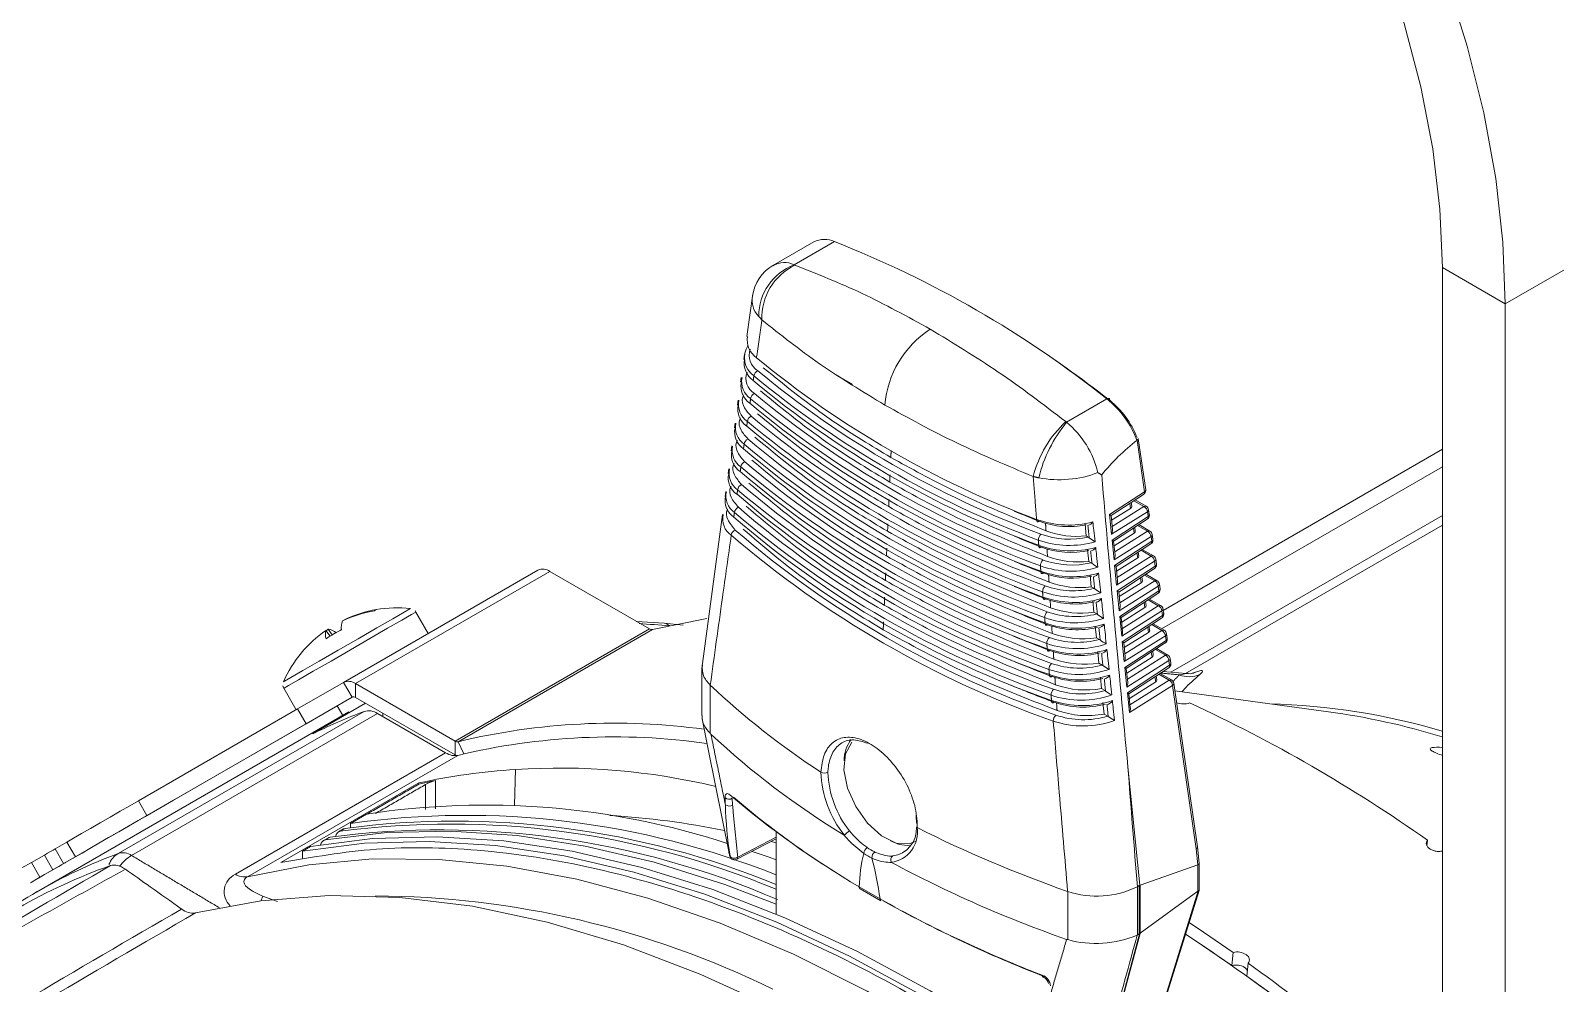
# Model space of a CAD drawing. Extents: x 8 to 113, y 2 to 87.
# Drawn here: x 17.545 to 20.763, y 11.524 to 13.536 of the extents above; entities that cross this region are included whole.
import ezdxf

# ---------------------------------------------------------------- set-up
doc = ezdxf.new("R2010")
doc.units = 0
doc.header["$MEASUREMENT"] = 0
doc.layers.add('OBJECT', color=7, linetype='CONTINUOUS')

msp = doc.modelspace()

# ---------------------------------------------------------------- linework, layer by layer
at = {"layer": 'OBJECT', "linetype": 'Continuous', "lineweight": 15}
for p, q in [((21.5412, 13.4686), (20.6573, 12.9584)), ((19.1981, 13.0893), (19.1115, 13.0392)), ((19.1564, 13.0407), (19.2416, 13.0899)), ((20.5244, 13.0351), (20.5244, 5.7086)), ((20.6573, 12.9584), (20.5244, 13.0351)), ((19.0694, 12.9797), (19.0569, 12.8896)), ((20.6573, 12.9584), (20.6573, 5.6319)), ((19.0517, 12.8517), (19.0502, 12.8414)), ((19.045, 12.8034), (19.0436, 12.7931)), ((19.2797, 12.7883), (19.2483, 12.8064)), ((19.0384, 12.7552), (19.037, 12.7449)), ((19.7316, 12.7087), (19.8168, 12.7579)), ((19.0319, 12.707), (19.0305, 12.6967)), ((19.0253, 12.6588), (19.0239, 12.6485)), ((19.896, 12.562), (19.8803, 12.6706)), ((19.8985, 12.5663), (19.8829, 12.6744)), ((20.5244, 12.6517), (19.9354, 12.3116)), ((20.5244, 12.6148), (19.932, 12.2728)), ((19.0188, 12.6105), (19.0174, 12.6003)), ((19.0122, 12.5623), (19.0108, 12.5521)), ((19.8222, 12.5137), (19.896, 12.562)), ((19.8253, 12.5115), (19.8941, 12.5565)), ((19.8664, 12.5269), (19.8263, 12.5017)), ((19.9021, 12.5198), (19.8263, 12.4721)), ((19.8276, 12.4885), (19.8948, 12.5308)), ((19.8664, 12.5269), (19.8649, 12.5374)), ((19.8689, 12.5312), (19.8678, 12.5393)), ((19.8948, 12.5308), (19.8736, 12.5431)), ((19.8997, 12.5313), (19.8763, 12.5448)), ((19.9036, 12.5097), (19.9021, 12.5198)), ((19.9061, 12.514), (19.9046, 12.5241)), ((19.0057, 12.5141), (18.9616, 12.1892)), ((19.7705, 12.4932), (19.7729, 12.4688)), ((19.8263, 12.4721), (19.8222, 12.5137)), ((19.8283, 12.482), (19.8253, 12.5116)), ((19.8275, 12.46), (19.9036, 12.5097)), ((19.8307, 12.4578), (19.9017, 12.5042)), ((19.8765, 12.4788), (19.8753, 12.487)), ((19.9024, 12.4785), (19.8811, 12.4907)), ((19.9073, 12.4789), (19.8838, 12.4925)), ((19.9514, 12.1812), (20.5244, 12.512)), ((20.5244, 12.4912), (19.9822, 12.1782)), ((19.7729, 12.4688), (19.7774, 12.4662)), ((19.8317, 12.4183), (19.8275, 12.46)), ((19.8337, 12.4283), (19.8307, 12.4578)), ((19.874, 12.4746), (19.8317, 12.4479)), ((19.9097, 12.4674), (19.8317, 12.4183)), ((19.8329, 12.4063), (19.9111, 12.4574)), ((19.833, 12.4348), (19.9024, 12.4785)), ((19.874, 12.4746), (19.8725, 12.4851)), ((19.9111, 12.4574), (19.9097, 12.4674)), ((19.9137, 12.4617), (19.9122, 12.4717)), ((19.7759, 12.4395), (19.7783, 12.415)), ((19.8361, 12.4041), (19.9092, 12.4519)), ((19.8816, 12.4222), (19.8371, 12.3942)), ((19.8384, 12.3811), (19.9099, 12.4261)), ((19.8816, 12.4222), (19.88, 12.4328)), ((19.8841, 12.4265), (19.8829, 12.4347)), ((19.9099, 12.4261), (19.8886, 12.4384)), ((19.9149, 12.4266), (19.8913, 12.4402)), ((18.6159, 12.3963), (18.2058, 12.1595)), ((18.6414, 12.3938), (18.2313, 12.157)), ((18.6414, 12.3938), (18.8516, 12.2724)), ((19.7783, 12.415), (19.7834, 12.4121)), ((19.8371, 12.3646), (19.8329, 12.4063)), ((19.8391, 12.3745), (19.8361, 12.4041)), ((19.9173, 12.4151), (19.8371, 12.3646)), ((19.8383, 12.3525), (19.9187, 12.4051)), ((19.8415, 12.3503), (19.9168, 12.3996)), ((19.9187, 12.4051), (19.9173, 12.4151)), ((19.9212, 12.4094), (19.9198, 12.4194)), ((19.7813, 12.3858), (19.7837, 12.3613)), ((19.7837, 12.3613), (19.7893, 12.3581)), ((19.8892, 12.3699), (19.8425, 12.3405)), ((19.9248, 12.3627), (19.8425, 12.3109)), ((19.8438, 12.3274), (19.9175, 12.3738)), ((19.8892, 12.3699), (19.8876, 12.3805)), ((19.8917, 12.3741), (19.8905, 12.3824)), ((19.9175, 12.3738), (19.8962, 12.3861)), ((19.9225, 12.3742), (19.8989, 12.3879)), ((19.9263, 12.3528), (19.9248, 12.3627)), ((19.9288, 12.3571), (19.9274, 12.367)), ((19.7866, 12.332), (19.7891, 12.3076)), ((19.8425, 12.3109), (19.8383, 12.3525)), ((19.8444, 12.3208), (19.8415, 12.3504)), ((19.8437, 12.2988), (19.9263, 12.3528)), ((19.8469, 12.2966), (19.9244, 12.3473)), ((19.8967, 12.3175), (19.8952, 12.3282)), ((19.8993, 12.3218), (19.8981, 12.3301)), ((19.9251, 12.3214), (19.9037, 12.3338)), ((19.93, 12.3219), (19.9064, 12.3355)), ((18.3847, 12.2628), (18.3586, 12.3081)), ((18.8578, 12.2711), (18.9725, 12.2943)), ((19.7891, 12.3076), (19.7952, 12.304)), ((19.8479, 12.2571), (19.8437, 12.2988)), ((19.8498, 12.2671), (19.8469, 12.2967)), ((19.8967, 12.3175), (19.8479, 12.2867)), ((19.9324, 12.3104), (19.8479, 12.2571)), ((19.8491, 12.2451), (19.9338, 12.3005)), ((19.8492, 12.2736), (19.9251, 12.3214)), ((19.8522, 12.2429), (19.9319, 12.295)), ((19.9338, 12.3005), (19.9324, 12.3104)), ((19.9364, 12.3048), (19.9349, 12.3147)), ((18.1687, 12.2691), (18.1773, 12.2571)), ((18.1736, 12.2719), (18.169, 12.2686)), ((18.1818, 12.2598), (18.1736, 12.2719)), ((18.2085, 12.292), (18.2087, 12.2916)), ((18.8516, 12.2724), (18.4415, 12.0357)), ((18.8578, 12.2711), (18.4477, 12.0344)), ((18.8826, 12.2844), (18.824, 12.2884)), ((18.9224, 12.2805), (18.8825, 12.2843)), ((19.792, 12.2783), (19.7945, 12.2538)), ((19.9043, 12.2652), (19.8532, 12.233)), ((19.8546, 12.2199), (19.9327, 12.2691)), ((19.9043, 12.2652), (19.9028, 12.2759)), ((19.9068, 12.2694), (19.9056, 12.2778)), ((19.9327, 12.2691), (19.9113, 12.2814)), ((19.9376, 12.2695), (19.9139, 12.2832)), ((19.9439, 12.2525), (19.9425, 12.2623)), ((19.7945, 12.2538), (19.801, 12.25)), ((19.8532, 12.2034), (19.8491, 12.2451)), ((19.8552, 12.2133), (19.8522, 12.2429)), ((19.94, 12.258), (19.8532, 12.2034)), ((19.8545, 12.1913), (19.9414, 12.2482)), ((19.8576, 12.1891), (19.9395, 12.2427)), ((19.9403, 12.2167), (19.9188, 12.2291)), ((19.9452, 12.2172), (19.9215, 12.2309)), ((19.9414, 12.2482), (19.94, 12.258)), ((19.7974, 12.2246), (19.7999, 12.2001)), ((19.7999, 12.2001), (19.8068, 12.1961)), ((19.9119, 12.2128), (19.8586, 12.1793)), ((19.9476, 12.2057), (19.8586, 12.1497)), ((19.8599, 12.1662), (19.9403, 12.2167)), ((19.9119, 12.2128), (19.9103, 12.2236)), ((19.9144, 12.2171), (19.9132, 12.2255)), ((19.949, 12.1959), (19.9476, 12.2057)), ((19.9515, 12.2002), (19.9501, 12.21)), ((18.9621, 12.19), (18.9621, 12.0896)), ((19.8028, 12.1708), (19.8052, 12.1464)), ((19.8586, 12.1497), (19.8545, 12.1913)), ((19.8606, 12.1596), (19.8576, 12.1892)), ((19.8598, 12.1376), (19.949, 12.1959)), ((19.863, 12.1354), (19.9471, 12.1904)), ((19.8653, 12.1124), (19.9478, 12.1644)), ((19.9195, 12.1605), (19.9179, 12.1713)), ((19.922, 12.1647), (19.9208, 12.1732)), ((19.9478, 12.1644), (19.9263, 12.1768)), ((19.9528, 12.1648), (19.929, 12.1786)), ((19.9836, 12.1781), (19.9355, 12.1828)), ((18.0797, 12.1471), (18.1059, 12.1018)), ((18.2058, 12.1595), (18.1089, 12.1036)), ((18.2058, 12.1595), (18.2238, 12.1284)), ((18.2313, 12.157), (18.4415, 12.0357)), ((18.2313, 12.1276), (18.2313, 12.157)), ((18.9796, 12.0521), (18.9796, 12.1537)), ((19.8052, 12.1464), (19.8126, 12.1421)), ((19.864, 12.0959), (19.8598, 12.1376)), ((19.866, 12.1059), (19.863, 12.1355)), ((19.9195, 12.1605), (19.864, 12.1255)), ((19.9552, 12.1533), (19.864, 12.0959)), ((20.0051, 11.8085), (19.9552, 12.1533)), ((20.0076, 11.8127), (19.9577, 12.1576)), ((20.284, 12.0977), (19.9599, 12.1419)), ((18.1923, 12.1101), (17.591, 11.763)), ((18.1089, 12.1036), (17.773, 11.9097)), ((18.2037, 12.1167), (17.8469, 11.9108)), ((18.1089, 12.1036), (18.1269, 12.0724)), ((18.2238, 12.1284), (18.1269, 12.0724)), ((18.2521, 12.1156), (18.1453, 12.0539)), ((18.1727, 12.0988), (18.1923, 12.1101)), ((18.1923, 12.1102), (18.204, 12.0899)), ((18.2313, 12.1276), (18.4415, 12.0063)), ((19.8082, 12.1171), (19.8106, 12.0926)), ((18.2172, 12.0975), (17.5582, 11.7171)), ((17.7305, 11.7987), (18.2495, 12.0983)), ((17.7534, 11.8568), (18.1727, 12.0988)), ((18.2774, 12.0938), (17.7585, 11.7942)), ((18.1269, 12.0724), (17.791, 11.8785)), ((18.1727, 12.0988), (18.1727, 12.0989)), ((18.4213, 12.0108), (18.2774, 12.0938)), ((18.2887, 12.0873), (18.2889, 12.0944)), ((19.8106, 12.0926), (19.8184, 12.0881)), ((18.4415, 12.0063), (18.4415, 12.0357)), ((17.9775, 11.7546), (18.4213, 12.0108)), ((18.4468, 12.0055), (18.003, 11.7493)), ((18.4415, 12.0063), (18.4439, 12.005)), ((18.4595, 12.0086), (18.4477, 12.0344)), ((18.5685, 11.9755), (18.5668, 11.9006)), ((19.8609, 11.9814), (19.8859, 11.7313)), ((18.3648, 11.9472), (18.0737, 11.7791)), ((19.2132, 11.9702), (19.2132, 11.9702)), ((17.773, 11.9097), (17.791, 11.8785)), ((18.2545, 11.8814), (18.2205, 11.8618)), ((18.2055, 11.8501), (18.195, 11.844)), ((18.209, 11.8513), (18.1985, 11.8452)), ((18.2205, 11.8618), (18.2205, 11.8532)), ((19.1187, 11.6707), (19.1187, 11.8448)), ((19.416, 11.8531), (19.416, 11.8531)), ((17.5971, 11.8081), (17.6221, 11.8226)), ((17.6401, 11.7914), (17.6221, 11.8226)), ((18.1189, 11.8031), (18.1358, 11.8129)), ((18.1738, 11.8317), (18.1633, 11.8256)), ((18.1773, 11.833), (18.1667, 11.8269)), ((19.0355, 11.7861), (19.1187, 11.8294)), ((19.1187, 11.8329), (19.0376, 11.7907)), ((19.1079, 11.8238), (19.1187, 11.8209)), ((20.0111, 11.7783), (20.0076, 11.8125)), ((20.4919, 11.8148), (20.4931, 11.8263)), ((17.5471, 11.7793), (17.5272, 11.7678)), ((17.5471, 11.7793), (17.5746, 11.7951)), ((17.5471, 11.7793), (17.5651, 11.7481)), ((17.5926, 11.764), (17.5746, 11.7951)), ((17.5971, 11.8081), (17.6151, 11.777)), ((17.6151, 11.777), (17.6401, 11.7914)), ((18.1189, 11.7885), (18.1189, 11.8031)), ((19.0212, 11.7926), (19.0216, 11.7914)), ((20.0085, 11.7743), (20.0051, 11.8085)), ((20.0111, 11.7207), (20.0111, 11.778)), ((17.5651, 11.7481), (17.5926, 11.764)), ((20.0083, 11.7742), (19.887, 11.7316)), ((20.0083, 11.7742), (20.0085, 11.7743)), ((20.0083, 11.719), (20.0083, 11.7742)), ((19.2939, 11.728), (19.3379, 11.7026)), ((19.2959, 11.7238), (19.3399, 11.6985)), ((19.734, 11.6166), (19.734, 11.7182)), ((19.8809, 11.7283), (19.8811, 11.7284)), ((19.8848, 11.7306), (19.8811, 11.7284)), ((19.8811, 11.7284), (19.8811, 11.6264)), ((19.8848, 11.6285), (19.8848, 11.7306)), ((19.887, 11.7316), (19.887, 11.6299)), ((19.887, 11.6299), (20.0083, 11.719)), ((19.941, 11.4987), (20.0092, 11.7194)), ((19.9412, 11.4946), (20.011, 11.7206)), ((19.8351, 11.441), (19.8854, 11.6288)), ((19.8865, 11.6295), (19.8361, 11.4417)), ((19.8811, 11.6264), (19.8808, 11.6262)), ((19.8811, 11.6264), (19.8848, 11.6285)), ((19.8854, 11.6288), (19.8848, 11.6285)), ((19.887, 11.6299), (19.8865, 11.6295)), ((20.0803, 11.5621), (20.083, 11.5896)), ((20.1119, 11.5397), (20.1149, 11.5669))]:
    msp.add_line(p, q, dxfattribs=at)
at = {"layer": 'OBJECT', "linetype": 'Continuous', "lineweight": 15, "flags": 128}
for points in [[(19.4637, 15.0257), (19.5738, 14.9563), (19.683, 14.8757), (19.7903, 14.7846), (19.8949, 14.6838), (19.9957, 14.5741), (20.092, 14.4566), (20.183, 14.3321), (20.2678, 14.2018), (20.3458, 14.0668), (20.4162, 13.9282), (20.4785, 13.7872), (20.5322, 13.645), (20.5767, 13.5028), (20.6117, 13.3619), (20.637, 13.2234), (20.6522, 13.0885), (20.6573, 12.9584)], [(19.4637, 14.8722), (19.5677, 14.8063), (19.6706, 14.7292), (19.7716, 14.6418), (19.8696, 14.5447), (19.9637, 14.439), (20.053, 14.3256), (20.1366, 14.2058), (20.2137, 14.0805), (20.2836, 13.9511), (20.3456, 13.8188), (20.3991, 13.6848), (20.4436, 13.5504), (20.4787, 13.417), (20.504, 13.2858), (20.5192, 13.1581), (20.5244, 13.0351)], [(19.8168, 12.7579), (19.8181, 12.7585), (19.8193, 12.7589), (19.8204, 12.759), (19.8213, 12.7587), (19.822, 12.7582), (19.8224, 12.7574), (19.8226, 12.7563), (19.8226, 12.7551)], [(19.6739, 12.4997), (19.6728, 12.4989), (19.6717, 12.4985), (19.6707, 12.4984), (19.6698, 12.4988), (19.6692, 12.4995), (19.6687, 12.5006), (19.6684, 12.5019), (19.6683, 12.5035)], [(19.6783, 12.4451), (19.6772, 12.4443), (19.6761, 12.4439), (19.6751, 12.4438), (19.6743, 12.4442), (19.6736, 12.4449), (19.6731, 12.446), (19.6728, 12.4473), (19.6728, 12.4489)], [(19.6827, 12.3905), (19.6816, 12.3897), (19.6805, 12.3893), (19.6796, 12.3893), (19.6787, 12.3896), (19.678, 12.3903), (19.6775, 12.3914), (19.6773, 12.3927), (19.6772, 12.3943)], [(19.6871, 12.3359), (19.686, 12.3352), (19.685, 12.3347), (19.684, 12.3347), (19.6832, 12.335), (19.6825, 12.3358), (19.682, 12.3368), (19.6817, 12.3382), (19.6817, 12.3398)], [(18.079, 12.1607), (18.081, 12.1619), (18.0947, 12.1698), (18.1199, 12.1844), (18.1543, 12.2042), (18.1944, 12.2274), (18.2364, 12.2516), (18.276, 12.2745), (18.3095, 12.2938), (18.3336, 12.3077), (18.3459, 12.3148), (18.3472, 12.3156)], [(18.0797, 12.1471), (18.0802, 12.1474), (18.0898, 12.153), (18.111, 12.1652), (18.1417, 12.183), (18.1794, 12.2047), (18.2205, 12.2285), (18.2615, 12.2521), (18.2988, 12.2737), (18.329, 12.2911), (18.3494, 12.3029), (18.3583, 12.308), (18.3586, 12.3081)], [(18.3584, 12.308), (18.3574, 12.3098), (18.3567, 12.3105)], [(18.1961, 12.2678), (18.1987, 12.2694), (18.2015, 12.2712)], [(19.6916, 12.2814), (19.6905, 12.2806), (19.6894, 12.2802), (19.6885, 12.2801), (19.6876, 12.2805), (19.687, 12.2812), (19.6865, 12.2822), (19.6862, 12.2836), (19.6862, 12.2852)], [(19.6961, 12.2268), (19.695, 12.226), (19.6939, 12.2256), (19.693, 12.2256), (19.6921, 12.2259), (19.6915, 12.2266), (19.691, 12.2277), (19.6907, 12.229), (19.6907, 12.2306)], [(19.7005, 12.1723), (19.6995, 12.1715), (19.6984, 12.1711), (19.6975, 12.171), (19.6966, 12.1714), (19.696, 12.1721), (19.6955, 12.1731), (19.6952, 12.1745), (19.6952, 12.1761)], [(19.9967, 12.1787), (19.9992, 12.1795), (20.0056, 12.1818)], [(18.078, 12.1524), (18.0792, 12.148), (18.08, 12.147)], [(19.7051, 12.1178), (19.704, 12.117), (19.7029, 12.1166), (19.702, 12.1165), (19.7012, 12.1169), (19.7005, 12.1176), (19.7, 12.1186), (19.6998, 12.12), (19.6997, 12.1216)], [(18.9628, 12.0825), (18.9753, 12.0188), (19.0199, 11.7957)], [(19.4124, 11.8238), (19.3997, 11.8189), (19.3717, 11.8205), (19.3411, 11.8356), (19.3115, 11.8622), (19.2866, 11.8973), (19.2693, 11.9366), (19.2618, 11.9753), (19.2648, 12.0088), (19.2782, 12.0331)], [(17.6221, 11.8226), (17.636, 11.8306), (17.6528, 11.8403), (17.6717, 11.8512), (17.6922, 11.863), (17.7134, 11.8753), (17.7344, 11.8874), (17.7546, 11.899), (17.773, 11.9097)], [(17.8469, 11.9108), (17.818, 11.8941), (17.7865, 11.8759), (17.757, 11.8588), (17.734, 11.8456), (17.7212, 11.8382), (17.7203, 11.8377), (17.7317, 11.8442), (17.7534, 11.8568)], [(17.791, 11.8785), (17.7726, 11.8679), (17.7524, 11.8562), (17.7314, 11.8441), (17.7102, 11.8319), (17.6897, 11.82), (17.6708, 11.8091), (17.654, 11.7994), (17.6401, 11.7914)], [(18.1667, 11.8269), (18.2973, 11.8426), (18.4326, 11.8457), (18.5722, 11.8362), (18.7154, 11.8142), (18.8616, 11.7798), (19.0103, 11.733), (19.1187, 11.6917)], [(18.2055, 11.8501), (18.2069, 11.8507), (18.209, 11.8513)], [(20.5244, 10.5568), (20.4677, 10.6223), (20.3272, 10.7756), (20.1829, 10.9206), (20.0356, 11.0565), (19.8856, 11.1827), (19.7338, 11.2989), (19.5807, 11.4044), (19.427, 11.4989), (19.2733, 11.5819), (19.1202, 11.6531), (18.9684, 11.7123), (18.8185, 11.7591), (18.6711, 11.7933), (18.5268, 11.815), (18.3863, 11.8238), (18.2502, 11.8199), (18.1189, 11.8031)], [(20.5244, 10.5864), (20.4847, 10.6321), (20.3442, 10.7854), (20.1999, 10.9304), (20.0525, 11.0663), (19.9026, 11.1925), (19.7508, 11.3087), (19.5977, 11.4142), (19.444, 11.5087), (19.2903, 11.5917), (19.1372, 11.6629), (18.9853, 11.7221), (18.8354, 11.7689), (18.6881, 11.8031), (18.5438, 11.8248), (18.4033, 11.8336), (18.2671, 11.8297), (18.1358, 11.8129)], [(18.1738, 11.8317), (18.1751, 11.8324), (18.1773, 11.833)], [(19.3597, 11.8249), (19.3781, 11.8175), (19.4008, 11.8148)], [(17.5746, 11.7951), (17.5809, 11.7988), (17.5872, 11.8024), (17.5929, 11.8057), (17.5971, 11.8081)], [(17.5926, 11.764), (17.5989, 11.7676), (17.6052, 11.7712), (17.6109, 11.7745), (17.6153, 11.7771), (17.6182, 11.7787), (17.6191, 11.7793), (17.618, 11.7787), (17.6151, 11.777)], [(18.003, 11.7493), (18.1324, 11.7746), (18.2671, 11.7868), (18.4067, 11.7858), (18.5505, 11.7716), (18.6978, 11.7444), (18.8482, 11.7042), (19.0008, 11.6512), (19.1551, 11.5856), (19.3104, 11.5077), (19.4661, 11.4178), (19.6214, 11.3164), (19.7757, 11.2038), (19.9283, 11.0806), (20.0786, 10.9473), (20.226, 10.8044), (20.3698, 10.6525), (20.5093, 10.4924), (20.5244, 10.4744)], [(19.0376, 11.7907), (19.0355, 11.7896), (19.0331, 11.7887), (19.0305, 11.7884), (19.028, 11.7884), (19.0256, 11.7889), (19.0236, 11.7898), (19.0221, 11.7911), (19.0212, 11.7926)], [(19.0678, 11.8029), (19.104, 11.7906), (19.1187, 11.7853)], [(17.5651, 11.7481), (17.5546, 11.742), (17.5479, 11.7382), (17.5453, 11.7366), (17.5468, 11.7375), (17.5524, 11.7408), (17.5619, 11.7462), (17.575, 11.7538), (17.591, 11.763)], [(19.0755, 11.4901), (18.9595, 11.5427), (18.7965, 11.6053), (18.6358, 11.6534), (18.4782, 11.687), (18.3244, 11.7058), (18.1752, 11.7097), (18.0313, 11.6988), (17.8935, 11.673)], [(18.0352, 11.7081), (18.0317, 11.7001), (18.031, 11.6987)], [(19.99, 11.6525), (20.0204, 11.6324), (20.083, 11.5896)], [(19.9824, 11.628), (20.0183, 11.6043), (20.0803, 11.5619)], [(19.68, 11.5416), (19.6801, 11.5402), (19.6804, 11.5391), (19.6809, 11.5383), (19.6815, 11.5377), (19.6819, 11.5375), (19.6822, 11.5374), (19.683, 11.5374), (19.6839, 11.5377), (19.6849, 11.5383)]]:
    msp.add_lwpolyline(points, dxfattribs=at)
at = {"layer": 'OBJECT', "linetype": 'Continuous', "lineweight": 15}
for centre, radius, start, end in [((19.2205, 13.0454), 0.0493, 64.6361, 117.0594), ((18.428, 11.0163), 2.2275, 51.4294, 68.576), ((19.1562, 12.9631), 0.0883, 120.288, 172.2502), ((19.1981, 12.9321), 0.1163, 110.9871, 179.8195), ((19.211, 12.9297), 0.1224, 115.5984, 182.376), ((19.1358, 13.004), 0.0421, 60.6981, 124.3208), ((19.1139, 12.9653), 0.046, 167.8234, 225.5608), ((19.5571, 12.7287), 0.2094, 122.7001, 175.5675), ((19.1028, 12.8818), 0.045, 170.1595, 235.2905), ((19.0952, 12.8331), 0.0441, 169.4624, 235.5865), ((19.0992, 12.8452), 0.0475, 146.6608, 234.6091), ((19.0995, 12.8499), 0.0379, 159.978, 238.9309), ((20.3872, 14.4314), 2.0575, 230.4549, 249.5505), ((19.0923, 12.8016), 0.0375, 159.5522, 239.1798), ((19.0851, 12.805), 0.0134, 112.4129, 173.5946), ((20.3851, 14.3883), 2.0423, 230.2794, 249.726), ((19.0877, 12.7845), 0.0433, 168.8593, 235.875), ((19.0893, 12.7944), 0.0435, 168.3865, 235.7566), ((20.3855, 14.3793), 2.0578, 230.2713, 249.7341), ((20.3986, 14.4119), 2.0828, 230.4264, 249.579), ((19.0803, 12.736), 0.0426, 168.2784, 236.1364), ((19.0824, 12.7461), 0.0433, 168.2306, 235.5801), ((20.3839, 14.3272), 2.058, 230.0876, 249.9178), ((19.0781, 12.757), 0.0134, 112.2366, 173.5618), ((20.3994, 14.3642), 2.088, 230.2683, 249.737), ((20.3846, 14.3384), 2.045, 230.1071, 249.8983), ((19.688, 12.5981), 0.2052, 20.625, 51.1091), ((19.7032, 12.6073), 0.19, 21.3781, 51.0815), ((19.0712, 12.7089), 0.0134, 112.0607, 173.529), ((20.391, 14.3002), 2.0611, 230.0014, 250.0039), ((19.073, 12.6876), 0.042, 167.7647, 236.3781), ((19.0756, 12.6978), 0.0431, 168.0504, 235.3967), ((20.3822, 14.2751), 2.0582, 229.9038, 250.1016), ((20.4003, 14.3165), 2.0932, 230.111, 249.8944), ((19.8938, 12.5343), 0.2403, 133.0024, 165.5534), ((19.9626, 12.5193), 0.2987, 140.6661, 166.0541), ((19.6072, 12.5579), 0.1954, 13.1066, 50.478), ((19.0657, 12.6392), 0.0414, 167.3373, 236.6021), ((19.0687, 12.6495), 0.0429, 167.8839, 235.2154), ((20.3806, 14.223), 2.0585, 229.7201, 250.2853), ((19.0644, 12.6608), 0.0133, 111.8858, 173.4968), ((20.4012, 14.2687), 2.0984, 229.9544, 250.051), ((20.3908, 14.2505), 2.0641, 229.8321, 250.1733), ((20.1609, 12.3093), 0.4575, 127.88, 140.9561), ((19.0575, 12.6128), 0.0133, 111.7123, 173.4636), ((20.4021, 14.221), 2.1036, 229.7985, 250.2069), ((20.3905, 14.2007), 2.067, 229.6631, 250.3422), ((19.0585, 12.5909), 0.041, 167.0006, 236.8032), ((19.0619, 12.6013), 0.0427, 167.7319, 235.0353), ((20.3789, 14.1709), 2.0587, 229.5362, 250.4691), ((19.7158, 12.8183), 0.231, 259.2575, 290.7304), ((76.2824, 17.3509), 56.6764, 184.81094, 185.43633), ((19.0514, 12.5426), 0.0406, 166.7558, 236.9793), ((19.0551, 12.553), 0.0425, 167.5954, 234.857), ((20.3773, 14.1188), 2.059, 229.3526, 250.6528), ((19.0507, 12.5648), 0.0133, 111.5391, 173.4313), ((20.403, 14.1732), 2.1088, 229.6433, 250.3621), ((20.3902, 14.151), 2.0699, 229.4946, 250.5108), ((19.8886, 12.5648), 0.01, 303.1719, 0), ((19.8908, 12.5607), 0.00536, 307.8932, 14.0596), ((19.8939, 12.5661), 0.00458, 296.7303, 2.231), ((19.8886, 12.5648), 0.01, 0, 8.2379), ((19.0438, 12.5167), 0.0133, 111.366, 173.3994), ((20.4039, 14.1254), 2.1139, 229.4887, 250.5167), ((20.39, 14.1012), 2.0728, 229.3264, 250.679), ((19.8645, 12.5309), 0.00446, 295.6825, 3.0996), ((19.8976, 12.527), 0.00479, 64.1357, 126.5027), ((19.8874, 12.518), 0.0149, 7.0576, 60.0162), ((19.8947, 12.5226), 0.01, 8.2379, 60.0027), ((19.9, 12.5239), 0.00458, 296.7214, 2.2408), ((19.0483, 12.5047), 0.0423, 167.4747, 234.68), ((20.3757, 14.0667), 2.0592, 229.1686, 250.8368), ((19.736, 12.6899), 0.1983, 250.0338, 284.8946), ((19.737, 12.67), 0.1816, 249.6754, 281.3724), ((19.7714, 12.509), 0.0189, 285.5443, 325.4822), ((19.8193, 12.5061), 0.00816, 42.0685, 69.3001), ((19.8962, 12.5125), 0.01, 303.1719, 0), ((19.8982, 12.5085), 0.00551, 308.9213, 13.0316), ((19.9015, 12.5138), 0.00458, 296.73, 2.2309), ((19.8962, 12.5125), 0.01, 0, 8.2379), ((19.037, 12.4687), 0.0132, 111.1934, 173.368), ((20.4048, 14.0776), 2.1191, 229.3348, 250.6706), ((20.3897, 14.0514), 2.0757, 229.1586, 250.8468), ((19.6908, 12.4592), 0.0189, 135.0651, 177.3203), ((19.7374, 12.6431), 0.1944, 250.306, 286.2125), ((19.7383, 12.6407), 0.1789, 250.0719, 282.6221), ((19.7531, 12.6544), 0.1867, 249.6068, 276.1025), ((19.8357, 12.5343), 0.0895, 230.9281, 240.5071), ((19.8086, 12.4807), 0.0198, 333.9877, 3.619), ((19.8247, 12.4524), 0.00816, 42.0701, 69.2992), ((19.8721, 12.4786), 0.00446, 295.6878, 3.0943), ((19.9052, 12.4746), 0.00479, 64.1368, 126.5033), ((19.8949, 12.4656), 0.0149, 7.0581, 60.0167), ((19.9023, 12.4703), 0.01, 8.2379, 60.0027), ((19.9038, 12.4602), 0.01, 303.1719, 0), ((19.9058, 12.4562), 0.00551, 308.9211, 13.0317), ((19.9076, 12.4715), 0.00458, 296.7214, 2.2412), ((19.9091, 12.4615), 0.00458, 296.7301, 2.231), ((19.9038, 12.4602), 0.01, 0, 8.2379), ((19.7401, 12.6351), 0.198, 250.1193, 285.4938), ((19.7411, 12.6159), 0.182, 249.8166, 281.9491), ((19.7562, 12.6016), 0.1879, 249.7731, 276.7633), ((19.7776, 12.4546), 0.0185, 284.8415, 326.1932), ((19.814, 12.427), 0.0198, 333.9881, 3.6187), ((19.8796, 12.4262), 0.00446, 295.6822, 3.1011), ((19.9128, 12.4223), 0.00479, 64.1337, 126.5046), ((19.9025, 12.4133), 0.0149, 7.0567, 60.0171), ((19.9099, 12.4179), 0.01, 8.2379, 60.0027), ((18.6264, 12.3729), 0.0257, 54.3822, 114.3141), ((19.6953, 12.4046), 0.019, 135.2904, 177.3494), ((19.7415, 12.5886), 0.1944, 250.4212, 286.7854), ((19.7442, 12.5803), 0.1977, 250.2021, 286.0838), ((19.7424, 12.5863), 0.179, 250.1915, 283.2237), ((19.7452, 12.5618), 0.1823, 249.9528, 282.5166), ((19.8434, 12.4841), 0.0936, 231.4747, 240.7014), ((19.7837, 12.4004), 0.0183, 284.217, 326.8261), ((19.83, 12.3986), 0.00816, 42.0693, 69.2997), ((19.9113, 12.4079), 0.01, 303.1719, 0), ((19.9133, 12.4039), 0.00551, 308.9242, 13.0292), ((19.9152, 12.4192), 0.00458, 296.7293, 2.2327), ((19.9166, 12.4092), 0.00458, 296.7288, 2.2323), ((19.9113, 12.4079), 0.01, 0, 8.2379), ((19.6999, 12.35), 0.0191, 135.5157, 177.3777), ((19.7466, 12.5319), 0.179, 250.3096, 283.8128), ((19.7593, 12.5487), 0.189, 249.9332, 277.4102), ((19.8514, 12.4344), 0.0983, 232.026, 240.8816), ((19.8193, 12.3733), 0.0198, 333.9881, 3.6187), ((19.8872, 12.3739), 0.00446, 295.6871, 3.0948), ((19.9204, 12.3699), 0.00479, 64.1351, 126.5048), ((19.9101, 12.3609), 0.0149, 7.0583, 60.0166), ((19.9175, 12.3656), 0.01, 8.2379, 60.0027), ((19.9228, 12.3668), 0.00458, 296.7224, 2.2408), ((19.9242, 12.3569), 0.00458, 296.7281, 2.2331), ((19.9189, 12.3556), 0.01, 0, 8.2379), ((19.7456, 12.5341), 0.1944, 250.5321, 287.3507), ((19.7483, 12.5255), 0.1973, 250.2823, 286.6651), ((19.7493, 12.5075), 0.1825, 250.0841, 283.0752), ((19.7897, 12.3461), 0.018, 283.5702, 327.4826), ((19.8354, 12.3449), 0.00816, 42.0693, 69.2997), ((19.9189, 12.3556), 0.01, 303.1719, 0), ((19.9209, 12.3516), 0.00551, 308.924, 13.0293), ((18.3158, 12.0541), 0.2605, 99.8804, 115.5133), ((18.3191, 12.0605), 0.2566, 99.7353, 115.5298), ((18.2763, 12.3071), 0.00636, 95.3673, 144.5741), ((18.319, 12.0547), 0.2624, 83.8332, 99.6554), ((19.7044, 12.2954), 0.0192, 135.7402, 177.4074), ((19.7497, 12.4796), 0.1943, 250.6382, 287.9095), ((19.7507, 12.4775), 0.1791, 250.426, 284.39), ((19.7625, 12.4957), 0.1901, 250.087, 278.0447), ((19.8594, 12.385), 0.1032, 232.569, 241.0628), ((19.8247, 12.3195), 0.0198, 333.9881, 3.6187), ((19.8408, 12.2912), 0.00816, 42.0706, 69.2984), ((19.8948, 12.3215), 0.00446, 295.6813, 3.102), ((19.9279, 12.3176), 0.00479, 64.1336, 126.5049), ((19.9177, 12.3086), 0.0149, 7.0566, 60.0173), ((19.925, 12.3132), 0.01, 8.2379, 60.0027), ((19.9265, 12.3033), 0.01, 303.1719, 0), ((19.9285, 12.2993), 0.00551, 308.9255, 13.0258), ((19.9304, 12.3145), 0.00458, 296.7292, 2.2327), ((19.9318, 12.3046), 0.00458, 296.7304, 2.2327), ((19.9265, 12.3033), 0.01, 0, 8.2379), ((18.3139, 12.0575), 0.2566, 124.4715, 140.2656), ((18.1938, 12.2608), 0.0264, 161.8767, 200.0235), ((18.3414, 11.9909), 0.3127, 116.5467, 123.4543), ((18.1692, 12.2388), 0.0334, 49.8707, 82.3916), ((18.2344, 12.2765), 0.0334, 157.5784, 190.1251), ((18.8563, 12.2795), 0.00849, 236.5538, 280.2129), ((18.8804, 12.266), 0.0186, 45.219, 83.4214), ((19.7524, 12.4707), 0.197, 250.3598, 287.2381), ((19.7534, 12.4533), 0.1827, 250.2108, 283.6253), ((19.7657, 12.4426), 0.191, 250.2341, 278.6684), ((19.7957, 12.2919), 0.0177, 282.9323, 328.1311), ((19.8301, 12.2658), 0.0198, 333.9881, 3.6187), ((19.9024, 12.2692), 0.00446, 295.681, 3.101), ((19.9355, 12.2652), 0.00479, 64.1336, 126.505), ((19.9253, 12.2562), 0.0149, 7.0575, 60.0164), ((19.9326, 12.2609), 0.01, 8.2379, 60.0027), ((19.9379, 12.2621), 0.00458, 296.7223, 2.2408), ((19.709, 12.2408), 0.0193, 135.9653, 177.436), ((19.7538, 12.425), 0.1942, 250.7402, 288.4616), ((19.7565, 12.4159), 0.1966, 250.4351, 287.8027), ((19.7548, 12.4231), 0.1791, 250.5408, 284.9556), ((19.8676, 12.336), 0.1086, 233.1109, 241.236), ((19.8016, 12.2378), 0.0175, 282.3032, 328.7709), ((19.8462, 12.2375), 0.00816, 42.0701, 69.2989), ((19.934, 12.251), 0.01, 303.1719, 0), ((19.9361, 12.247), 0.00551, 308.9253, 13.026), ((19.9394, 12.2523), 0.00458, 296.7305, 2.2327), ((19.934, 12.251), 0.01, 0, 8.2379), ((18.319, 12.0547), 0.2624, 140.3454, 156.1668), ((18.1197, 12.2199), 0.00352, 127.9938, 152.2341), ((19.7136, 12.1862), 0.0194, 136.1905, 177.4645), ((19.7576, 12.399), 0.1828, 250.3327, 284.1676), ((19.759, 12.3686), 0.1791, 250.6543, 285.5103), ((19.7689, 12.3894), 0.1918, 250.3753, 279.2818), ((19.8355, 12.2121), 0.0198, 333.9881, 3.6187), ((19.91, 12.2168), 0.00446, 295.6865, 3.0954), ((19.9431, 12.2129), 0.00479, 64.1349, 126.5047), ((19.9328, 12.2039), 0.0149, 7.0584, 60.0166), ((19.9402, 12.2085), 0.01, 8.2379, 60.0027), ((19.9416, 12.1987), 0.01, 303.1719, 0), ((19.9455, 12.2098), 0.00458, 296.7285, 2.2346), ((19.9469, 12.2), 0.00458, 296.729, 2.2341), ((19.9416, 12.1987), 0.01, 0, 8.2379), ((19.7579, 12.3703), 0.194, 250.8382, 289.0071), ((19.7606, 12.361), 0.1962, 250.508, 288.3596), ((19.7617, 12.3446), 0.1828, 250.4502, 284.7023), ((19.8766, 12.2886), 0.1158, 233.6917, 241.3615), ((19.8076, 12.1836), 0.0173, 281.6562, 329.4292), ((19.8516, 12.1837), 0.00816, 42.0702, 69.2989), ((19.9175, 12.1645), 0.00446, 295.6801, 3.1018), ((19.9436, 12.1947), 0.00551, 308.9249, 13.0264), ((19.9507, 12.1605), 0.00479, 64.1335, 126.505), ((19.9404, 12.1515), 0.0149, 7.0566, 60.0173), ((19.9478, 12.1562), 0.01, 8.2379, 60.0027), ((19.9898, 12.2306), 0.059, 249.5409, 292.7348), ((19.991, 12.2136), 0.0357, 258.3068, 284.7388), ((19.9851, 12.2174), 0.041, 289.2614, 300.0186), ((18.2163, 12.1362), 0.0257, 54.3822, 114.3141), ((20.1201, 13.3653), 1.664, 226.7346, 236.9758), ((19.7182, 12.1317), 0.0194, 136.4152, 177.4928), ((19.7621, 12.3157), 0.1938, 250.932, 289.5469), ((19.7631, 12.3141), 0.179, 250.7662, 286.0545), ((19.7722, 12.3361), 0.1926, 250.5105, 279.8859), ((19.8857, 12.2413), 0.1232, 234.2478, 241.5045), ((19.8409, 12.1583), 0.0198, 333.9881, 3.6187), ((19.857, 12.13), 0.00816, 42.0701, 69.2989), ((19.9529, 12.1575), 0.00473, 297.9018, 1.06), ((18.2269, 12.1215), 0.00754, 54.381, 114.3139), ((18.2586, 12.0663), 0.0333, 55.7057, 105.9846), ((19.7648, 12.3062), 0.1957, 250.5785, 288.9093), ((19.7659, 12.2902), 0.1828, 250.5633, 285.2299), ((19.7755, 12.2826), 0.1932, 250.6398, 280.4815), ((19.8136, 12.1293), 0.0169, 280.7819, 330.3152), ((19.8463, 12.1046), 0.0198, 333.9877, 3.6187), ((19.9783, 12.1555), 0.0415, 249.4911, 288.0982), ((18.6693, 9.2467), 3.1592, 54.7402, 65.2652), ((20.1198, 10.6868), 1.4283, 73.5482, 88.3844), ((18.6691, 10.9891), 1.186, 110.7221, 116.196), ((18.7771, 10.6672), 1.4063, 82.2401, 103.5471), ((19.0109, 12.0891), 0.0485, 179.4568, 229.7509), ((19.7229, 12.0772), 0.0195, 136.6394, 177.5217), ((19.7663, 12.261), 0.1935, 251.0218, 290.0808), ((19.7673, 12.2597), 0.179, 250.8767, 286.5886), ((19.8951, 12.1949), 0.1314, 234.8002, 241.6428), ((20.0661, 10.5425), 1.5704, 73.0349, 82.0247), ((18.4462, 12.0427), 0.00849, 236.5538, 280.2129), ((18.7763, 10.6304), 1.4141, 82.02, 103.4748), ((20.1501, 13.2998), 1.7111, 226.9045, 238.7521), ((19.336, 11.9944), 0.0739, 142.9122, 180.1923), ((18.6443, 10.6823), 1.2954, 93.3507, 102.4587), ((18.6633, 10.5753), 1.4034, 76.4939, 93.8727), ((18.4187, 11.8734), 0.081, 103.2364, 119.5427), ((19.221, 11.9833), 0.0152, 239.5513, 296.1904), ((19.4355, 11.9769), 0.2223, 181.735, 219.067), ((19.4423, 11.9786), 0.2148, 182.3825, 218.1498), ((19.0189, 11.927), 0.014, 234.5018, 299.6947), ((20.3, 13.4322), 1.9791, 229.736, 239.443), ((20.2265, 13.318), 1.8432, 229.4666, 237.6358), ((18.4654, 10.1176), 1.7613, 68.2261, 97.9894), ((18.5053, 10.2538), 1.6469, 71.9645, 98.7588), ((18.6705, 10.2109), 1.6706, 78.2944, 86.6561), ((19.9406, 11.9299), 0.9295, 181.7749, 188.4962), ((19.0196, 11.9126), 0.014, 234.4988, 299.6953), ((18.4102, 10.0561), 1.7921, 66.6194, 97.4685), ((18.2013, 11.8333), 0.0122, 103.5818, 172.4129), ((18.4317, 10.0787), 1.7819, 67.3206, 97.5202), ((18.4423, 10.0893), 1.7774, 67.6319, 97.5431), ((19.2901, 11.816), 0.0343, 119.1978, 142.6189), ((19.3533, 11.8429), 0.0636, 277.4141, 9.2438), ((19.3572, 11.8503), 0.0577, 277.5709, 3.6442), ((20.5923, 14.1834), 2.6103, 243.2151, 250.798), ((18.1696, 11.815), 0.0122, 103.5818, 172.4129), ((19.2627, 11.8371), 0.000308, 217.3307, 299.6328), ((19.3197, 11.797), 0.0163, 122.0677, 174.4131), ((20.0031, 11.8126), 0.00453, 296.0153, 0.5633), ((18.1462, 10.6986), 1.176, 110.6988, 129.1352), ((17.7552, 11.758), 0.0476, 121.2185, 158.9219), ((17.7397, 11.7667), 0.0333, 55.7057, 105.9846), ((17.802, 11.721), 0.0852, 120.7819, 143.7253), ((19.0309, 11.795), 0.01, 201.2354, 297.4651), ((19.033, 11.79), 0.00465, 302.8181, 8.373), ((19.678, 11.7117), 0.3845, 166.9403, 177.563), ((19.3831, 11.9165), 0.1423, 235.9907, 244.0147), ((19.3347, 11.7898), 0.014, 123.1155, 184.8003), ((18.6147, 11.603), 0.73, 7.8419, 14.728), ((19.3712, 11.7845), 0.0108, 126.2682, 205.263), ((19.3622, 11.7803), 0.000877, 207.9234, 246.3374), ((20.5713, 14.0294), 2.5543, 241.7407, 250.8077), ((20.0066, 11.7783), 0.00447, 295.3992, 359.6095), ((30.0678, -9.5999), 24.6862, 120.02847, 121.66271), ((18.1082, 10.6623), 1.1785, 109.5397, 119.9753), ((17.9948, 11.7176), 0.0408, 115.107, 226.245), ((17.9968, 11.7839), 0.0351, 236.5794, 280.1824), ((19.7952, 11.9013), 0.193, 251.4992, 296.337), ((20.0099, 11.717), 0.00246, 104.8462, 128.2338), ((34.1757, -16.5524), 32.6068, 120.0167, 122.7167), ((17.888, 11.71), 0.0374, 230.3119, 278.532), ((18.2644, 9.7874), 1.9215, 63.8342, 89.7341), ((20.6293, 14.0025), 2.6377, 240.684, 248.9057), ((20.6693, 14.0718), 2.718, 240.8226, 248.7643), ((34.6438, -17.3436), 33.5042, 119.99636, 122.62421), ((19.7936, 11.8316), 0.2232, 254.4955, 292.9851), ((17.7659, 8.2535), 4.0374, 46.9034, 56.7008), ((20.0914, 11.556), 0.0346, 56.7136, 104.149), ((20.0888, 11.5285), 0.0345, 58.4414, 104.3251), ((20.1056, 11.574), 0.0117, 322.8991, 60.1954), ((17.6778, 8.1801), 4.1726, 46.9838, 54.2621), ((19.6704, 11.5157), 0.0276, 6.8783, 69.5594), ((19.6764, 11.5215), 0.0169, 8.4701, 71.2583), ((17.6978, 8.185), 4.1328, 46.8495, 54.2598)]:
    msp.add_arc(centre, radius, start, end, dxfattribs=at)
for centre, major_axis, ratio, start_param, end_param in [((19.6185, 11.1689), (-1.2039, 1.8907), 0.546175, 5.292375, 5.409273), ((20.903, 13.5336), (2.1942, -0.0164), 0.572227, 4.092592, 4.12207), ((20.903, 13.483), (2.1974, -0.0165), 0.572227, 4.093981, 4.125483), ((20.903, 13.4323), (2.2007, -0.0165), 0.572227, 4.095098, 4.128889), ((20.903, 13.3817), (2.2039, -0.0165), 0.572227, 4.095888, 4.132286), ((20.903, 13.3311), (2.2072, -0.0165), 0.572227, 4.09628, 4.135675), ((20.903, 13.2805), (2.2104, -0.0166), 0.572227, 4.096179, 4.139056), ((20.903, 13.2298), (2.2137, -0.0166), 0.572227, 4.094548, 4.142428), ((20.903, 13.1792), (2.2169, -0.0166), 0.572227, 4.093931, 4.145793), ((21.6932, 9.0906), (-1.5893, 16.547), 0.094708, 1.386105, 1.401617), ((19.8, 12.5776), (-0.0807, 0.8484), 0.104683, 3.189403, 3.202494), ((19.8, 12.5781), (-0.085, 0.847), 0.099986, 3.152732, 3.165821), ((21.2765, 12.2181), (1.7697, 5.6286), 0.198355, 1.738224, 1.771915)]:
    msp.add_ellipse(centre, major_axis=major_axis, ratio=ratio, start_param=start_param, end_param=end_param, dxfattribs=at)
for points in [[(19.1581, 13.0401), (19.1564, 13.0407)], [(19.0772, 12.8448), (19.0887, 12.9246)], [(19.0817, 12.9325), (19.0887, 12.9246)], [(19.0703, 12.7967), (19.0717, 12.8065)], [(19.0634, 12.7487), (19.0648, 12.7585)], [(19.0566, 12.7006), (19.058, 12.7104)], [(19.7298, 12.71), (19.7316, 12.7087)], [(19.0497, 12.6526), (19.0511, 12.6623)], [(19.3613, 12.6492), (19.3607, 12.6344)], [(19.8803, 12.6706), (19.88, 12.6704)], [(19.0429, 12.6046), (19.0443, 12.6143)], [(19.359, 12.5976), (19.3584, 12.5825)], [(19.6683, 12.5035), (19.661, 12.5942)], [(19.6727, 12.5913), (19.661, 12.5942)], [(19.7975, 12.6022), (19.8056, 12.5975)], [(19.0361, 12.5566), (19.0375, 12.5663)], [(19.0293, 12.5086), (19.0307, 12.5183)], [(19.3568, 12.5459), (19.3561, 12.5305)], [(19.3545, 12.4942), (19.3538, 12.4785)], [(19.6881, 12.4794), (19.6871, 12.4958)], [(19.7793, 12.4648), (19.7765, 12.4908)], [(19.6728, 12.4489), (19.6719, 12.4601)], [(19.7774, 12.4662), (19.7793, 12.4648)], [(19.3522, 12.4426), (19.3515, 12.4265)], [(19.6912, 12.4253), (19.6903, 12.4417)], [(19.7851, 12.4109), (19.7823, 12.4367)], [(19.3499, 12.3909), (19.3492, 12.3746)], [(19.6772, 12.3943), (19.6763, 12.4054)], [(19.7834, 12.4121), (19.7851, 12.4109)], [(19.6945, 12.3712), (19.6935, 12.3875)], [(19.7909, 12.357), (19.7881, 12.3827)], [(19.7893, 12.3581), (19.7909, 12.357)], [(19.3476, 12.3393), (19.3469, 12.3226)], [(19.6817, 12.3398), (19.6808, 12.3508)], [(19.6978, 12.3171), (19.6968, 12.3334)], [(19.7966, 12.303), (19.7939, 12.3287)], [(19.6862, 12.2852), (19.6853, 12.2963)], [(19.7952, 12.304), (19.7966, 12.303)], [(19.3453, 12.2876), (19.3446, 12.2706)], [(19.7011, 12.2629), (19.7001, 12.2792)], [(19.8024, 12.2491), (19.7997, 12.2747)], [(19.6907, 12.2306), (19.6898, 12.2417)], [(19.801, 12.25), (19.8024, 12.2491)], [(19.7045, 12.2087), (19.7035, 12.225)], [(19.8081, 12.1952), (19.8054, 12.2207)], [(19.8068, 12.1961), (19.8081, 12.1952)], [(19.6952, 12.1761), (19.6943, 12.1871)], [(19.7079, 12.1545), (19.7069, 12.1707)], [(19.8137, 12.1414), (19.8111, 12.1667)], [(19.9692, 12.1754), (19.93, 12.1792)], [(19.9546, 12.16), (19.9692, 12.1754)], [(18.9796, 12.1537), (18.9796, 12.1537)], [(19.6997, 12.1216), (19.6988, 12.1325)], [(19.8126, 12.1421), (19.8137, 12.1414)], [(19.7114, 12.1003), (19.7104, 12.1165)], [(19.8194, 12.0875), (19.8167, 12.1128)], [(19.9636, 12.1167), (19.9637, 12.1166)], [(19.8184, 12.0881), (19.8194, 12.0875)], [(18.981, 12.0503), (18.9796, 12.0521)], [(19.0115, 11.9012), (18.981, 12.0503)], [(18.2554, 11.8815), (18.3648, 11.9448)], [(18.2733, 11.8829), (18.3787, 11.9439)], [(18.3648, 11.9472), (18.3648, 11.9448)], [(18.3787, 11.8911), (18.3787, 11.9439)], [(19.0108, 11.9156), (19.0115, 11.9012)], [(19.0266, 11.9004), (19.0259, 11.9148)], [(19.0376, 11.7907), (19.0266, 11.9004)], [(19.4154, 11.8613), (19.4137, 11.8788)], [(19.4148, 11.854), (19.416, 11.8531)], [(17.7585, 11.7942), (17.9443, 11.6835)], [(19.0212, 11.7926), (19.0187, 11.8025)], [(19.3035, 11.7985), (19.3035, 11.7986)], [(19.3207, 11.7886), (19.3207, 11.7886)], [(17.7455, 11.7653), (17.1095, 11.4119)], [(19.2939, 11.728), (19.2939, 11.728)], [(19.734, 11.7182), (19.7338, 11.7183)], [(18.0352, 11.7081), (18.0663, 11.6972)], [(19.3379, 11.7026), (19.3379, 11.7026)], [(19.6984, 11.5046), (19.7316, 11.617)], [(19.7316, 11.617), (19.734, 11.6166)], [(19.8854, 11.6288), (19.8865, 11.6295)], [(20.1104, 11.585), (20.1114, 11.5842)], [(20.1068, 11.5579), (20.1076, 11.5574)]]:
    msp.add_open_spline(points, degree=1, dxfattribs=at)
for points, knots in [([(19.444, 12.9049), (19.396, 12.9314), (19.3002, 12.9842), (19.2055, 13.0214), (19.1581, 13.0401)], [0, 0, 0, 0, 0.5, 1, 1, 1, 1]), ([(19.0887, 12.9246), (19.1281, 12.8933), (19.2074, 12.8301), (19.3011, 12.7734), (19.3483, 12.7449)], [0, 0, 0, 0, 0.496376, 1, 1, 1, 1]), ([(19.444, 12.9049), (19.4919, 12.876), (19.5878, 12.8182), (19.6825, 12.7461), (19.7298, 12.71)], [0, 0, 0, 0, 0.5, 1, 1, 1, 1]), ([(19.3607, 12.6344), (19.3196, 12.6591), (19.2216, 12.7181), (19.1394, 12.7849), (19.0916, 12.8237)], [0, 0, 0, 0, 0.418548, 1, 1, 1, 1]), ([(19.0504, 12.7664), (19.0495, 12.7644), (19.0454, 12.7555), (19.05, 12.7391), (19.061, 12.7271), (19.0662, 12.7213)], [0, 0, 0, 0, 0.131609, 0.583822, 1, 1, 1, 1]), ([(19.3584, 12.5825), (19.3174, 12.6071), (19.2178, 12.667), (19.1346, 12.735), (19.0856, 12.7749)], [0, 0, 0, 0, 0.411755, 1, 1, 1, 1]), ([(19.661, 12.5942), (19.6063, 12.6172), (19.4961, 12.6634), (19.3978, 12.7176), (19.3483, 12.7449)], [0, 0, 0, 0, 0.496376, 1, 1, 1, 1]), ([(19.0436, 12.7182), (19.0428, 12.7166), (19.0388, 12.708), (19.043, 12.6916), (19.054, 12.6793), (19.0594, 12.6732)], [0, 0, 0, 0, 0.109394, 0.563383, 1, 1, 1, 1]), ([(19.3561, 12.5305), (19.3151, 12.5551), (19.214, 12.616), (19.1297, 12.6851), (19.0796, 12.7261)], [0, 0, 0, 0, 0.405259, 1, 1, 1, 1]), ([(19.0369, 12.67), (19.0362, 12.6687), (19.0321, 12.6605), (19.036, 12.6441), (19.047, 12.6315), (19.0526, 12.6252)], [0, 0, 0, 0, 0.087441, 0.543249, 1, 1, 1, 1]), ([(19.3538, 12.4785), (19.3128, 12.5032), (19.2101, 12.5649), (19.1248, 12.6352), (19.0735, 12.6774)], [0, 0, 0, 0, 0.399041, 1, 1, 1, 1]), ([(19.8803, 12.6706), (19.8809, 12.6711), (19.8822, 12.6722), (19.883, 12.6735), (19.8828, 12.6742), (19.8827, 12.6744)], [0, 0, 0, 0, 0.411333, 0.822571, 1, 1, 1, 1]), ([(19.0301, 12.6218), (19.0296, 12.6209), (19.0255, 12.613), (19.029, 12.5967), (19.0401, 12.5837), (19.0458, 12.5771)], [0, 0, 0, 0, 0.065734, 0.523405, 1, 1, 1, 1]), ([(19.3515, 12.4265), (19.3105, 12.4512), (19.2062, 12.5139), (19.1199, 12.5853), (19.0674, 12.6287)], [0, 0, 0, 0, 0.393082, 1, 1, 1, 1]), ([(19.3607, 12.6344), (19.4034, 12.6108), (19.5056, 12.5542), (19.621, 12.5069), (19.6881, 12.4794)], [0, 0, 0, 0, 0.418548, 1, 1, 1, 1]), ([(19.3584, 12.5825), (19.4011, 12.5588), (19.5048, 12.5013), (19.6222, 12.4535), (19.6912, 12.4253)], [0, 0, 0, 0, 0.411755, 1, 1, 1, 1]), ([(19.0233, 12.5737), (19.0229, 12.573), (19.0189, 12.5655), (19.0221, 12.5492), (19.0332, 12.5359), (19.039, 12.5291)], [0, 0, 0, 0, 0.044268, 0.503839, 1, 1, 1, 1]), ([(19.3492, 12.3746), (19.3082, 12.3992), (19.2023, 12.4629), (19.1149, 12.5355), (19.0613, 12.58)], [0, 0, 0, 0, 0.387367, 1, 1, 1, 1]), ([(19.0165, 12.5255), (19.0163, 12.5252), (19.0123, 12.518), (19.0153, 12.5017), (19.0264, 12.4882), (19.0322, 12.481)], [0, 0, 0, 0, 0.023027, 0.48454, 1, 1, 1, 1]), ([(19.3469, 12.3226), (19.3058, 12.3473), (19.1984, 12.4119), (19.1099, 12.4857), (19.0552, 12.5314)], [0, 0, 0, 0, 0.38188, 1, 1, 1, 1]), ([(19.3561, 12.5305), (19.3988, 12.5068), (19.5041, 12.4485), (19.6235, 12.4), (19.6945, 12.3712)], [0, 0, 0, 0, 0.405259, 1, 1, 1, 1]), ([(19.787, 12.4983), (19.7876, 12.4925), (19.7892, 12.4786), (19.7907, 12.4646), (19.7916, 12.4564)], [0, 0, 0, 0, 0.412316, 1, 1, 1, 1]), ([(18.9796, 12.1537), (18.9882, 12.215), (19.0028, 12.3205), (19.0177, 12.4261), (19.0239, 12.4702)], [0, 0, 0, 0, 0.581449, 1, 1, 1, 1]), ([(19.3446, 12.2706), (19.2903, 12.3036), (19.1819, 12.3697), (19.0933, 12.4451), (19.049, 12.4827)], [0, 0, 0, 0, 0.500491, 1, 1, 1, 1]), ([(19.3538, 12.4785), (19.3965, 12.4549), (19.5034, 12.3956), (19.6248, 12.3465), (19.6978, 12.3171)], [0, 0, 0, 0, 0.399041, 1, 1, 1, 1]), ([(19.3515, 12.4265), (19.3942, 12.4029), (19.5027, 12.3427), (19.6262, 12.293), (19.7011, 12.2629)], [0, 0, 0, 0, 0.393082, 1, 1, 1, 1]), ([(19.793, 12.4443), (19.7936, 12.4386), (19.7952, 12.4246), (19.7967, 12.4107), (19.7976, 12.4025)], [0, 0, 0, 0, 0.412357, 1, 1, 1, 1]), ([(19.7989, 12.3904), (19.7996, 12.3846), (19.8011, 12.3707), (19.8026, 12.3568), (19.8035, 12.3486)], [0, 0, 0, 0, 0.412394, 1, 1, 1, 1]), ([(19.3492, 12.3746), (19.3919, 12.3509), (19.5021, 12.2898), (19.6276, 12.2395), (19.7045, 12.2087)], [0, 0, 0, 0, 0.387367, 1, 1, 1, 1]), ([(19.8049, 12.3365), (19.8055, 12.3307), (19.807, 12.3168), (19.8085, 12.3029), (19.8094, 12.2947)], [0, 0, 0, 0, 0.41243, 1, 1, 1, 1]), ([(19.3469, 12.3226), (19.3896, 12.2989), (19.5015, 12.2369), (19.6291, 12.186), (19.7079, 12.1545)], [0, 0, 0, 0, 0.38188, 1, 1, 1, 1]), ([(18.8935, 12.2792), (18.8719, 12.2807), (18.8503, 12.2823), (18.8296, 12.2836), (18.8296, 12.2836)], [0, 0, 0, 0, 0.99997, 1, 1, 1, 1]), ([(19.3446, 12.2706), (19.4018, 12.2393), (19.5161, 12.1767), (19.6463, 12.1258), (19.7114, 12.1003)], [0, 0, 0, 0, 0.500491, 1, 1, 1, 1]), ([(19.8108, 12.2826), (19.8114, 12.2768), (19.8129, 12.2629), (19.8144, 12.249), (19.8153, 12.2408)], [0, 0, 0, 0, 0.412465, 1, 1, 1, 1]), ([(19.8166, 12.2287), (19.8172, 12.223), (19.8187, 12.209), (19.8202, 12.1951), (19.8211, 12.1869)], [0, 0, 0, 0, 0.412497, 1, 1, 1, 1]), ([(18.963, 12.1956), (18.9628, 12.1882), (18.9624, 12.1733), (18.9738, 12.1603), (18.9796, 12.1537)], [0, 0, 0, 0, 0.49151, 1, 1, 1, 1]), ([(19.8224, 12.1748), (19.8231, 12.1691), (19.8246, 12.1552), (19.8261, 12.1413), (19.8269, 12.1331)], [0, 0, 0, 0, 0.412528, 1, 1, 1, 1]), ([(19.9692, 12.1754), (19.975, 12.1766), (19.9819, 12.1781), (19.9833, 12.1781), (19.9836, 12.1781)], [0, 0, 0, 0, 0.836807, 1, 1, 1, 1]), ([(20.0126, 12.1762), (20.0012, 12.1662), (19.9879, 12.1543), (19.9765, 12.1418), (19.9748, 12.1399)], [0, 0, 0, 0, 0.850108, 1, 1, 1, 1]), ([(20.0056, 12.1818), (20.0091, 12.1829), (20.016, 12.185), (20.0195, 12.1838), (20.0167, 12.18), (20.0131, 12.1767), (20.0126, 12.1762)], [0, 0, 0, 0, 0.254854, 0.508629, 0.928591, 1, 1, 1, 1]), ([(19.8282, 12.121), (19.8288, 12.1152), (19.8303, 12.1013), (19.8318, 12.0874), (19.8327, 12.0792)], [0, 0, 0, 0, 0.412557, 1, 1, 1, 1]), ([(19.7338, 11.7183), (19.7279, 11.788), (19.7176, 11.9078), (19.7076, 12.0278), (19.7034, 12.078)], [0, 0, 0, 0, 0.581449, 1, 1, 1, 1]), ([(18.1456, 12.0532), (18.1441, 12.0525), (18.1417, 12.0513), (18.1408, 12.0511), (18.1415, 12.0516), (18.1431, 12.0526), (18.1447, 12.0535), (18.1453, 12.0539)], [0, 0, 0, 0, 0.339781, 0.576507, 0.754012, 0.897194, 1, 1, 1, 1]), ([(19.2132, 11.9702), (19.2148, 11.9829), (19.218, 12.0084), (19.2359, 12.0336), (19.2614, 12.0456), (19.2933, 12.0425), (19.3279, 12.0249), (19.3615, 11.9946), (19.39, 11.9551), (19.4096, 11.9107), (19.4164, 11.8758), (19.4161, 11.8577), (19.416, 11.8531)], [0, 0, 0, 0, 0.106547, 0.213092, 0.319763, 0.426916, 0.534499, 0.642267, 0.74996, 0.857311, 0.964156, 1, 1, 1, 1]), ([(19.3114, 12.0311), (19.3016, 12.0343), (19.2815, 12.0409), (19.256, 12.0338), (19.2371, 12.0141), (19.2292, 11.9899), (19.228, 11.9737), (19.2277, 11.9697)], [0, 0, 0, 0, 0.221643, 0.455581, 0.689564, 0.923447, 1, 1, 1, 1]), ([(18.4213, 12.0108), (18.4258, 12.0086), (18.435, 12.0041), (18.4429, 12.0051), (18.4468, 12.0055)], [0, 0, 0, 0, 0.5, 1, 1, 1, 1]), ([(20.5254, 12.005), (20.5206, 12.0068), (20.511, 12.0103), (20.5017, 12.015), (20.4974, 12.0194), (20.5023, 12.0229), (20.5161, 12.0226), (20.5244, 12.0224)], [0, 0, 0, 0, 0.118804, 0.237532, 0.387457, 0.632061, 1, 1, 1, 1]), ([(18.4002, 11.9523), (18.3966, 11.9516), (18.3848, 11.9493), (18.373, 11.9467), (18.3648, 11.9448)], [0, 0, 0, 0, 0.298618, 1, 1, 1, 1]), ([(18.4002, 11.9523), (18.4001, 11.944), (18.4001, 11.9241), (18.4001, 11.9043), (18.4001, 11.8928)], [0, 0, 0, 0, 0.422138, 1, 1, 1, 1]), ([(19.0209, 11.922), (19.0197, 11.923), (19.0172, 11.9248), (19.014, 11.9248), (19.0117, 11.9228), (19.0107, 11.9194), (19.0108, 11.9166), (19.0108, 11.9156)], [0, 0, 0, 0, 0.219063, 0.43802, 0.659217, 0.879998, 1, 1, 1, 1]), ([(19.2734, 11.8459), (19.2831, 11.8353), (19.2952, 11.8219), (19.3083, 11.8126), (19.311, 11.8108)], [0, 0, 0, 0, 0.796377, 1, 1, 1, 1]), ([(20.5244, 10.5403), (20.4535, 10.6217), (20.303, 10.7947), (20.0583, 11.0291), (19.7969, 11.2453), (19.5306, 11.4297), (19.263, 11.5807), (18.9976, 11.6949), (18.7374, 11.7724), (18.4954, 11.8099), (18.2726, 11.8138), (18.14, 11.7907), (18.0737, 11.7791)], [0, 0, 0, 0, 0.091855, 0.195255, 0.298654, 0.402383, 0.505783, 0.609182, 0.712911, 0.816311, 0.908155, 1, 1, 1, 1]), ([(19.3035, 11.7986), (19.2921, 11.8074), (19.2778, 11.8185), (19.2651, 11.8337), (19.2625, 11.8369)], [0, 0, 0, 0, 0.79181, 1, 1, 1, 1]), ([(19.311, 11.8108), (19.3158, 11.8078), (19.3211, 11.8044), (19.3264, 11.8018), (19.327, 11.8015)], [0, 0, 0, 0, 0.886118, 1, 1, 1, 1]), ([(20.525, 11.8037), (20.5225, 11.8033), (20.5175, 11.8024), (20.5094, 11.8032), (20.5018, 11.8057), (20.4957, 11.8095), (20.4916, 11.8144), (20.4901, 11.8197), (20.4912, 11.8237), (20.4927, 11.8258), (20.4931, 11.8263)], [0, 0, 0, 0, 0.134351, 0.268633, 0.402971, 0.540397, 0.675684, 0.814722, 0.949327, 1, 1, 1, 1]), ([(19.3619, 11.7795), (19.3514, 11.78), (19.338, 11.7808), (19.3237, 11.7873), (19.3207, 11.7886)], [0, 0, 0, 0, 0.791837, 1, 1, 1, 1]), ([(19.327, 11.8015), (19.3375, 11.7976), (19.3507, 11.7926), (19.3624, 11.793), (19.3648, 11.7931)], [0, 0, 0, 0, 0.796377, 1, 1, 1, 1]), ([(17.714, 11.7729), (17.7188, 11.7737), (17.7284, 11.7754), (17.7398, 11.7686), (17.7455, 11.7653)], [0, 0, 0, 0, 0.499761, 1, 1, 1, 1]), ([(17.8641, 11.6812), (17.8419, 11.6969), (17.8024, 11.7249), (17.7629, 11.7529), (17.7455, 11.7653)], [0, 0, 0, 0, 0.56, 1, 1, 1, 1]), ([(18.003, 11.7493), (18.0013, 11.7482), (17.9975, 11.7456), (17.9949, 11.7403), (17.9969, 11.7305), (18.0111, 11.7193), (18.0273, 11.7117), (18.0352, 11.7081)], [0, 0, 0, 0, 0.064308, 0.144324, 0.280228, 0.653315, 1, 1, 1, 1]), ([(19.2939, 11.728), (19.294, 11.7272), (19.2943, 11.7255), (19.2951, 11.7242), (19.2959, 11.7239), (19.296, 11.7239)], [0, 0, 0, 0, 0.461523, 0.923057, 1, 1, 1, 1]), ([(20.011, 11.7207), (20.011, 11.7206), (20.0112, 11.7204), (20.0105, 11.7198), (20.0096, 11.7195), (20.0092, 11.7194)], [0, 0, 0, 0, 0.116965, 0.672334, 1, 1, 1, 1]), ([(19.3379, 11.7026), (19.338, 11.7018), (19.3383, 11.7001), (19.3391, 11.6988), (19.3398, 11.6986), (19.3399, 11.6985)], [0, 0, 0, 0, 0.461523, 0.923057, 1, 1, 1, 1]), ([(20.1076, 11.5574), (20.1094, 11.556), (20.112, 11.5539), (20.1128, 11.5514), (20.1131, 11.5506)], [0, 0, 0, 0, 0.686903, 1, 1, 1, 1])]:
    msp.add_open_spline(points, degree=3, knots=knots, dxfattribs=at)

doc.saveas('drawing.dxf')
